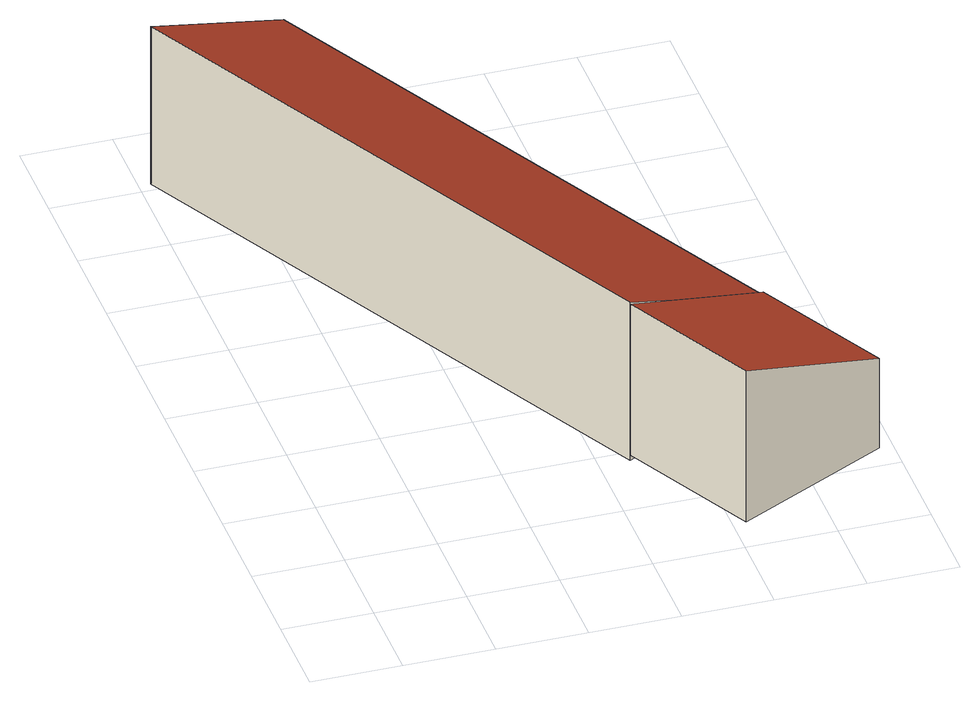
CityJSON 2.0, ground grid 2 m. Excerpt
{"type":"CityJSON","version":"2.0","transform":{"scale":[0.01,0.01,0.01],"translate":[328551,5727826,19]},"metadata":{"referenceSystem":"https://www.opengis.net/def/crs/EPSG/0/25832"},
"CityObjects":{
"building1":{"type":"Building","attributes":{"Geometrietyp2DReferenz":"3000","Gemeindeschluessel":"05170048","function":"51009_1610","roofType":"2100","measuredHeight":3.93},"geometry":[{"type":"Solid","lod":"2","boundaries":[[[[0,1,2,3]],[[4,5,1,0]],[[6,7,5,4]],[[3,2,7,6]],[[4,0,3,6]],[[1,5,7,2]]]],"semantics":{"surfaces":[{"type":"WallSurface"},{"type":"RoofSurface"},{"type":"GroundSurface"}],"values":[[0,0,0,0,1,2]]}}]},
"building2":{"type":"Building","attributes":{"Geometrietyp2DReferenz":"3000","Gemeindeschluessel":"05170048","function":"31001_2720","roofType":"2100","measuredHeight":3.77},"address":[{"country":"Germany","locality":"Wesel","thoroughfareNumber":"111","thoroughfareName":"Bislicher Straße"}],"geometry":[{"type":"Solid","lod":"2","boundaries":[[[[8,9,10,11]],[[12,13,9,8]],[[14,15,13,12]],[[11,10,15,14]],[[12,8,11,14]],[[9,13,15,10]]]],"semantics":{"surfaces":[{"type":"WallSurface"},{"type":"RoofSurface"},{"type":"GroundSurface"}],"values":[[0,0,0,0,1,2]]}}]}
},
"vertices":[
[365,1791,310],[365,1791,80],[27,1622,80],[27,1622,473],[1008,544,309],[1008,544,80],[668,371,473],[668,371,80],
[1008,544,317],[1008,544,94],[668,371,94],[668,371,470],[1164,243,317],[1164,243,94],[823,68,470],[823,68,94]
]}
